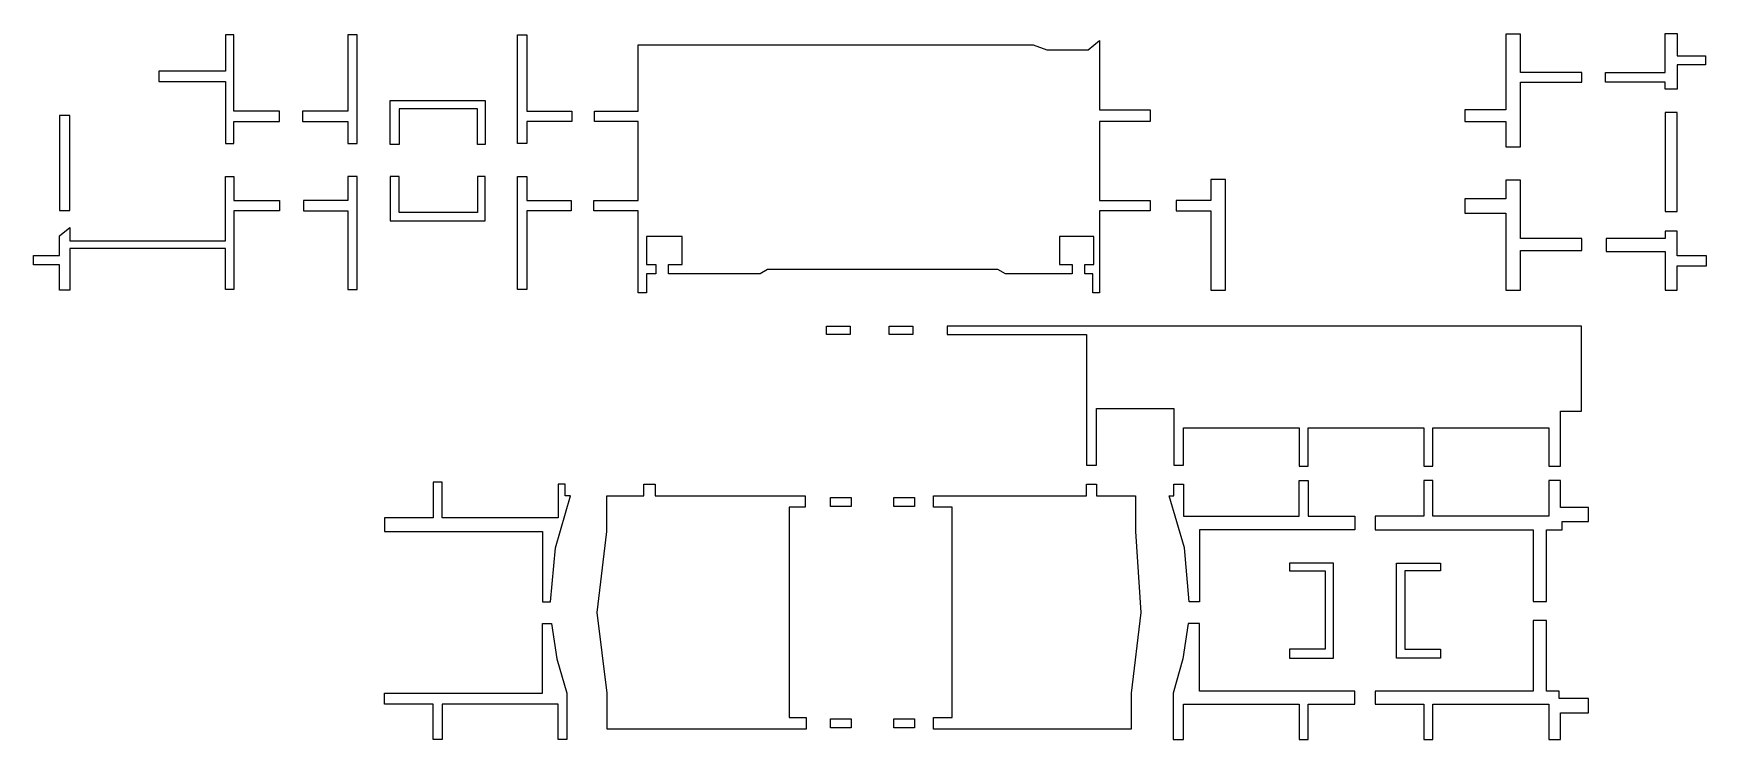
# Model space of a CAD drawing. Header units: metres. Extents: x 2400 to 2557, y 2065 to 2131.
import ezdxf

# ---------------------------------------------------------------- set-up
doc = ezdxf.new("R2010")
doc.units = ezdxf.units.M
doc.layers.add('Interior Walls', color=1, linetype='Continuous', true_color=0xff0000)

msp = doc.modelspace()

# ---------------------------------------------------------------- linework, layer by layer
at = {"layer": 'Interior Walls'}
msp.add_line((2432.65, 2085.86), (2432.65, 2084.56), dxfattribs=at)
for points in [[(2417.72, 2126.82), (2417.72, 2120.99), (2418.52, 2120.99), (2418.52, 2123.04), (2422.81, 2123.04), (2422.81, 2124.03), (2418.52, 2124.03), (2418.52, 2131.17), (2417.72, 2131.17), (2417.72, 2127.76), (2411.47, 2127.76), (2411.47, 2126.82)], [(2429.21, 2123.04), (2429.21, 2120.99), (2430.08, 2120.99), (2430.08, 2131.17), (2429.21, 2131.17), (2429.21, 2124.03), (2424.97, 2124.03), (2424.97, 2123.04)], [(2445.99, 2123.04), (2445.99, 2120.99), (2445.12, 2120.99), (2445.12, 2131.17), (2445.99, 2131.17), (2445.99, 2124.03), (2450.23, 2124.03), (2450.23, 2123.04)], [(2452.3, 2114.66), (2452.3, 2115.65), (2456.45, 2115.65), (2456.45, 2123.04), (2452.36, 2123.04), (2452.36, 2124.03), (2456.45, 2124.03), (2456.45, 2130.25), (2493.53, 2130.25), (2494.8, 2129.78), (2498.67, 2129.78), (2499.75, 2130.64), (2499.75, 2124.16), (2504.48, 2124.16), (2504.48, 2123.04), (2499.75, 2123.04), (2499.75, 2115.65), (2504.48, 2115.65), (2504.48, 2114.66), (2499.75, 2114.66), (2499.75, 2106.97), (2499.13, 2106.97), (2499.13, 2108.75), (2498.35, 2108.75), (2498.35, 2109.62), (2499.22, 2109.62), (2499.22, 2112.26), (2495.98, 2112.26), (2495.98, 2109.62), (2497.17, 2109.62), (2497.17, 2108.75), (2490.93, 2108.75), (2490.2, 2109.16), (2468.59, 2109.16), (2467.9, 2108.75), (2459.29, 2108.75), (2459.29, 2109.62), (2460.57, 2109.62), (2460.57, 2112.26), (2457.24, 2112.26), (2457.24, 2109.62), (2458.11, 2109.62), (2458.11, 2108.75), (2457.24, 2108.75), (2457.24, 2106.97), (2456.45, 2106.97), (2456.45, 2114.66)], [(2539.23, 2127.64), (2539.23, 2131.25), (2537.88, 2131.25), (2537.88, 2124.16), (2534.03, 2124.16), (2534.03, 2123.04), (2537.88, 2123.04), (2537.88, 2120.66), (2539.23, 2120.66), (2539.23, 2126.75), (2544.99, 2126.75), (2544.99, 2127.64)], [(2552.83, 2126.75), (2547.22, 2126.75), (2547.22, 2127.64), (2552.83, 2127.64), (2552.83, 2131.31), (2553.95, 2131.31), (2553.95, 2129.22), (2556.61, 2129.22), (2556.61, 2128.38), (2553.95, 2128.38), (2553.95, 2126.07), (2552.83, 2126.07)], [(2434.01, 2120.89), (2433.18, 2120.89), (2433.18, 2125.03), (2442.09, 2125.03), (2442.09, 2120.89), (2441.37, 2120.89), (2441.37, 2124.25), (2434.01, 2124.25)], [(2403.11, 2123.61), (2402.14, 2123.61), (2402.14, 2114.69), (2403.11, 2114.69)], [(2553.95, 2123.88), (2552.83, 2123.88), (2552.83, 2114.59), (2553.95, 2114.59)], [(2402.16, 2109.61), (2399.71, 2109.61), (2399.71, 2110.47), (2402.14, 2110.47), (2402.14, 2112.31), (2403.11, 2113.09), (2403.11, 2111.86), (2417.72, 2111.86), (2417.72, 2117.88), (2418.52, 2117.88), (2418.52, 2115.65), (2422.81, 2115.65), (2422.81, 2114.66), (2418.52, 2114.66), (2418.52, 2107.27), (2417.72, 2107.27), (2417.72, 2111.12), (2403.11, 2111.12), (2403.11, 2107.21), (2402.16, 2107.21)], [(2429.21, 2115.65), (2425.05, 2115.65), (2425.05, 2114.66), (2429.21, 2114.66), (2429.21, 2107.27), (2430.08, 2107.27), (2430.08, 2117.88), (2429.21, 2117.88)], [(2434.01, 2117.88), (2433.18, 2117.88), (2433.18, 2113.74), (2442.09, 2113.74), (2442.09, 2117.88), (2441.37, 2117.88), (2441.37, 2114.52), (2434.01, 2114.52)], [(2445.99, 2115.65), (2450.16, 2115.65), (2450.16, 2114.66), (2445.99, 2114.66), (2445.99, 2107.27), (2445.12, 2107.27), (2445.12, 2117.88), (2445.99, 2117.88)], [(2510.19, 2115.65), (2506.92, 2115.65), (2506.92, 2114.66), (2510.19, 2114.66), (2510.19, 2107.23), (2511.55, 2107.23), (2511.55, 2117.61), (2510.19, 2117.61)], [(2539.23, 2110.95), (2544.99, 2110.95), (2544.99, 2112.07), (2539.23, 2112.07), (2539.23, 2117.54), (2537.88, 2117.54), (2537.88, 2115.8), (2534.03, 2115.8), (2534.03, 2114.45), (2537.88, 2114.45), (2537.88, 2107.23), (2539.23, 2107.23)], [(2552.83, 2112.07), (2547.28, 2112.07), (2547.28, 2110.84), (2552.83, 2110.84), (2552.83, 2107.21), (2553.95, 2107.21), (2553.95, 2109.49), (2556.7, 2109.49), (2556.7, 2110.43), (2553.95, 2110.43), (2553.95, 2112.75), (2552.83, 2112.75)], [(2474.13, 2103.85), (2476.36, 2103.85), (2476.36, 2103.06), (2474.13, 2103.06)], [(2480, 2103.85), (2482.23, 2103.85), (2482.23, 2103.06), (2480, 2103.06)], [(2506.72, 2090.79), (2507.62, 2090.79), (2507.62, 2094.29), (2518.48, 2094.29), (2518.48, 2090.7), (2519.32, 2090.7), (2519.32, 2094.29), (2530.19, 2094.29), (2530.19, 2090.7), (2531.03, 2090.7), (2531.03, 2094.29), (2541.89, 2094.29), (2541.89, 2090.7), (2542.99, 2090.7), (2542.99, 2095.86), (2544.97, 2095.86), (2544.97, 2103.85), (2485.44, 2103.85), (2485.44, 2103.06), (2498.53, 2103.06), (2498.53, 2090.79), (2499.47, 2090.79), (2499.47, 2096.1), (2506.72, 2096.1)], [(2453.52, 2084.56), (2453.52, 2087.93), (2456.99, 2087.93), (2456.99, 2089.01), (2458.06, 2089.01), (2458.06, 2087.93), (2472.11, 2087.93), (2472.11, 2086.84), (2470.63, 2086.84), (2470.63, 2067.1), (2472.22, 2067.1), (2472.22, 2066.02), (2469.2, 2066.02), (2453.54, 2066.02), (2453.54, 2069.41), (2452.62, 2076.98)], [(2503.12, 2084.56), (2503.62, 2076.97), (2502.7, 2069.41), (2502.7, 2066.02), (2487.19, 2066.02), (2484.16, 2066.02), (2484.16, 2067.1), (2485.92, 2067.1), (2485.92, 2086.84), (2484.16, 2086.84), (2484.16, 2087.93), (2498.53, 2087.93), (2498.53, 2089.01), (2499.47, 2089.01), (2499.47, 2087.93), (2503.12, 2087.93)], [(2506.29, 2087.93), (2506.72, 2087.93), (2506.72, 2089.01), (2507.62, 2089.01), (2507.62, 2086.01), (2518.48, 2086.01), (2518.48, 2089.35), (2519.32, 2089.35), (2519.32, 2086.01), (2523.7, 2086.01), (2523.7, 2084.71), (2509.13, 2084.71), (2509.13, 2077.96), (2508.16, 2077.96), (2507.72, 2083.04)], [(2525.61, 2086.01), (2525.61, 2084.71), (2540.42, 2084.71), (2540.42, 2078.01), (2541.68, 2078.01), (2541.68, 2084.71), (2543.15, 2084.71), (2543.15, 2085.51), (2545.62, 2085.51), (2545.62, 2086.83), (2542.99, 2086.83), (2542.99, 2089.35), (2541.89, 2089.35), (2541.89, 2086.01), (2531.03, 2086.01), (2531.03, 2089.35), (2530.19, 2089.35), (2530.19, 2086.01)], [(2474.51, 2087.76), (2476.44, 2087.76), (2476.44, 2086.9), (2474.51, 2086.9)], [(2480.43, 2087.76), (2482.37, 2087.76), (2482.37, 2086.9), (2480.43, 2086.9)], [(2517.56, 2073.51), (2517.56, 2072.69), (2521.7, 2072.69), (2521.7, 2081.59), (2517.56, 2081.59), (2517.56, 2080.87), (2520.92, 2080.87), (2520.92, 2073.51)], [(2531.75, 2073.51), (2531.75, 2072.69), (2527.61, 2072.69), (2527.61, 2081.59), (2531.75, 2081.59), (2531.75, 2080.87), (2528.39, 2080.87), (2528.39, 2073.51)], [(2448.33, 2075.93), (2448.83, 2072.62), (2449.75, 2069.41), (2449.75, 2066.02), (2449.75, 2065.04), (2448.93, 2065.04), (2448.93, 2068.37), (2438.07, 2068.37), (2438.07, 2065.04), (2437.23, 2065.04), (2437.23, 2068.37), (2432.65, 2068.37), (2432.65, 2069.41), (2447.46, 2069.41), (2447.46, 2075.93)], [(2508.07, 2075.93), (2507.56, 2072.62), (2506.64, 2069.41), (2506.64, 2066.02), (2506.64, 2065.04), (2507.62, 2065.04), (2507.62, 2068.37), (2518.48, 2068.37), (2518.48, 2065.04), (2519.32, 2065.04), (2519.32, 2068.37), (2523.7, 2068.37), (2523.7, 2069.57), (2509.13, 2069.57), (2509.13, 2075.93)], [(2540.42, 2069.57), (2525.61, 2069.57), (2525.61, 2068.37), (2530.19, 2068.37), (2530.19, 2065.04), (2531.03, 2065.04), (2531.03, 2068.37), (2541.89, 2068.37), (2541.89, 2065.04), (2542.99, 2065.04), (2542.99, 2067.56), (2545.62, 2067.56), (2545.62, 2068.88), (2542.87, 2068.88), (2542.87, 2069.57), (2541.68, 2069.57), (2541.68, 2076.2), (2540.42, 2076.2)], [(2474.51, 2066.99), (2476.44, 2066.99), (2476.44, 2066.13), (2474.51, 2066.13)], [(2480.43, 2066.99), (2482.37, 2066.99), (2482.37, 2066.13), (2480.43, 2066.13)]]:
    msp.add_lwpolyline(points, close=True, dxfattribs=at)
for points in [[(2432.65, 2084.56), (2447.46, 2084.56), (2447.46, 2077.96), (2448.23, 2077.96), (2448.68, 2083.04), (2450.1, 2087.93), (2449.6, 2087.93), (2449.6, 2089.01), (2448.93, 2089.01), (2448.93, 2085.86), (2438.07, 2085.86), (2438.07, 2089.19), (2437.23, 2089.19)], [(2437.23, 2089.19), (2437.23, 2085.86), (2432.65, 2085.86)]]:
    msp.add_lwpolyline(points, dxfattribs=at)

doc.saveas('drawing.dxf')
